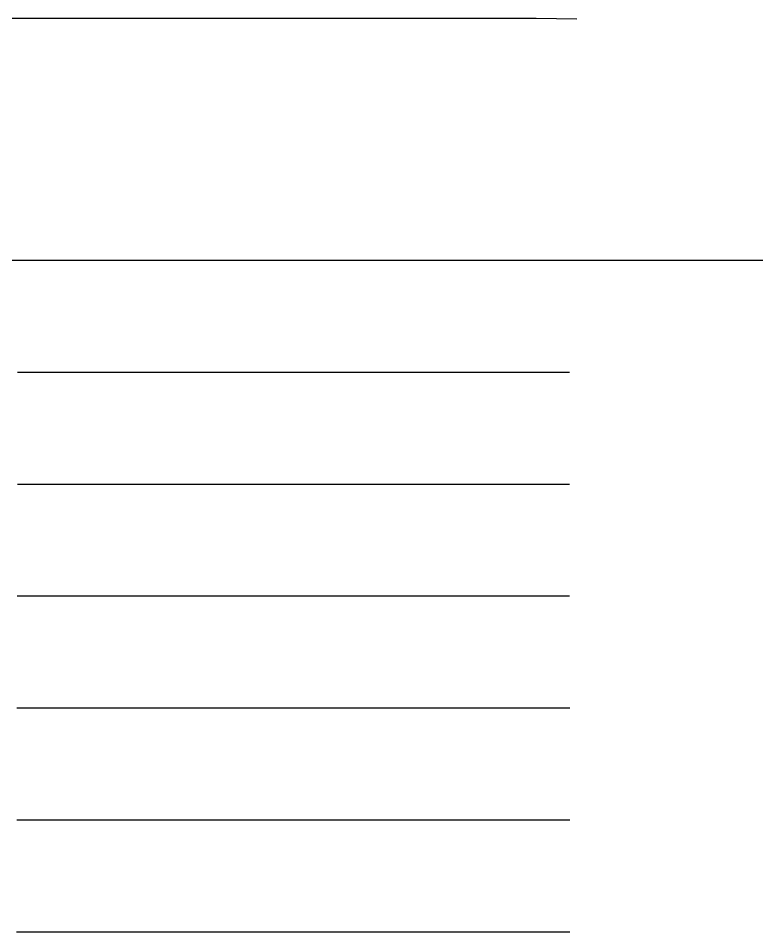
# Model space of a CAD drawing. Extents: x -0.49 to 6.91, y -0.57 to 8.11.
# Drawn here: x 3.457 to 6.911, y 0.54 to 4.776 of the extents above; entities that cross this region are included whole.
import ezdxf

# ---------------------------------------------------------------- set-up
doc = ezdxf.new("R2010")
doc.units = 0
for name, color, linetype in [('Grid', 7, 'CONTINUOUS'), ('split_lines', 7, 'CONTINUOUS'), ('split_lines_copy', 7, 'CONTINUOUS'), ('topo_grid', 7, 'CONTINUOUS'), ('white', 7, 'CONTINUOUS')]:
    doc.layers.add(name, color=color, linetype=linetype)

msp = doc.modelspace()

# ---------------------------------------------------------------- linework, layer by layer
at = {"layer": 'Grid', "color": 1}
msp.add_lwpolyline([(3.35688, 4.77554), (3.566202, 4.77554), (3.774995, 4.77554), (3.984315, 4.77554), (4.19311, 4.77554), (4.401376, 4.77554), (4.403492, 4.77554), (4.609653, 4.77554), (4.6144, 4.77554), (4.817921, 4.77554), (4.82372, 4.77554), (5.026187, 4.77554), (5.033569, 4.77554), (5.23498, 4.77554), (5.237626, 4.77554), (5.442201, 4.77554), (5.443259, 4.77554), (5.645198, 4.77554), (5.651524, 4.77554), (5.848718, 4.77554), (5.860318, 4.77554), (6.048022, 4.772894)], dxfattribs=at)
at = {"layer": 'split_lines', "color": 7}
msp.add_lwpolyline([(3.421028, 3.653521), (3.466709, 3.653521), (3.513043, 3.653521), (3.558724, 3.653521), (3.605064, 3.653521), (3.651398, 3.653521), (3.697079, 3.653521), (3.743414, 3.653521), (3.789095, 3.653521), (3.835434, 3.653521), (3.881116, 3.653521), (3.927449, 3.653521), (3.973784, 3.653521), (4.019465, 3.653521), (4.065803, 3.653521), (4.111486, 3.653521), (4.157819, 3.653521), (4.2035, 3.653521), (4.249835, 3.653521), (4.296175, 3.653521), (4.341856, 3.653521), (4.388189, 3.653521), (4.43387, 3.653521), (4.480205, 3.653521), (4.525891, 3.653521), (4.572225, 3.653521), (4.618559, 3.653521), (4.66424, 3.653521), (4.710574, 3.653521), (4.756261, 3.653521), (4.802594, 3.653521), (4.848277, 3.653521), (4.89461, 3.653521), (4.940943, 3.653521), (4.986631, 3.653521), (5.032964, 3.653521), (5.078646, 3.653521), (5.12498, 3.653521), (5.171314, 3.653521), (5.217001, 3.653521), (5.263334, 3.653521), (5.309015, 3.653521), (5.35535, 3.653521), (5.401031, 3.653521), (5.447371, 3.653521), (5.493052, 3.653521), (5.539385, 3.653521), (5.58572, 3.653521), (5.631401, 3.653521), (5.677735, 3.653521), (5.723422, 3.653521), (5.769755, 3.653521), (5.81609, 3.653521), (5.861772, 3.653521), (5.908105, 3.653521), (5.953792, 3.653521), (6.000126, 3.653521), (6.045807, 3.653521), (6.092141, 3.653521), (6.138481, 3.653521), (6.184162, 3.653521), (6.230496, 3.653521), (6.276177, 3.653521), (6.322511, 3.653521), (6.368198, 3.653521), (6.414532, 3.653521), (6.460865, 3.653521), (6.506547, 3.653521), (6.55288, 3.653521), (6.598563, 3.653521), (6.644902, 3.653521), (6.690584, 3.653521), (6.736917, 3.653521), (6.783252, 3.653521), (6.828933, 3.653521), (6.875271, 3.653521), (6.910512, 3.653521)], dxfattribs=at)
at = {"layer": 'split_lines_copy', "color": 7}
msp.add_lwpolyline([(3.421028, 3.653521), (3.466709, 3.653521), (3.513043, 3.653521), (3.558724, 3.653521), (3.605064, 3.653521), (3.651398, 3.653521), (3.697079, 3.653521), (3.743414, 3.653521), (3.789095, 3.653521), (3.835434, 3.653521), (3.881116, 3.653521), (3.927449, 3.653521), (3.973784, 3.653521), (4.019465, 3.653521), (4.065803, 3.653521), (4.111486, 3.653521), (4.157819, 3.653521), (4.2035, 3.653521), (4.249835, 3.653521), (4.296175, 3.653521), (4.341856, 3.653521), (4.388189, 3.653521), (4.43387, 3.653521), (4.480205, 3.653521), (4.525891, 3.653521), (4.572225, 3.653521), (4.618559, 3.653521), (4.66424, 3.653521), (4.710574, 3.653521), (4.756261, 3.653521), (4.802594, 3.653521), (4.848277, 3.653521), (4.89461, 3.653521), (4.940943, 3.653521), (4.986631, 3.653521), (5.032964, 3.653521), (5.078646, 3.653521), (5.12498, 3.653521), (5.171314, 3.653521), (5.217001, 3.653521), (5.263334, 3.653521), (5.309015, 3.653521), (5.35535, 3.653521), (5.401031, 3.653521), (5.447371, 3.653521), (5.493052, 3.653521), (5.539385, 3.653521), (5.58572, 3.653521), (5.631401, 3.653521), (5.677735, 3.653521), (5.723422, 3.653521), (5.769755, 3.653521), (5.81609, 3.653521), (5.861772, 3.653521), (5.908105, 3.653521), (5.953792, 3.653521), (6.000126, 3.653521), (6.045807, 3.653521), (6.092141, 3.653521), (6.138481, 3.653521), (6.184162, 3.653521), (6.230496, 3.653521), (6.276177, 3.653521), (6.322511, 3.653521), (6.368198, 3.653521), (6.414532, 3.653521), (6.460865, 3.653521), (6.506547, 3.653521), (6.55288, 3.653521), (6.598563, 3.653521), (6.644902, 3.653521), (6.690584, 3.653521), (6.736917, 3.653521), (6.783252, 3.653521), (6.828933, 3.653521), (6.875271, 3.653521), (6.910512, 3.653521)], dxfattribs=at)
at = {"layer": 'topo_grid', "color": 7}
for points in [[(3.455477, 3.653521), (3.492384, 3.653521), (3.529823, 3.653521), (3.56673, 3.653521), (3.604164, 3.653521), (3.641599, 3.653521), (3.678506, 3.653521), (3.715944, 3.653521), (3.752852, 3.653521), (3.790286, 3.653521), (3.827193, 3.653521), (3.864628, 3.653521), (3.902067, 3.653521), (3.938974, 3.653521), (3.976408, 3.653521), (4.013315, 3.653521), (4.05075, 3.653521), (4.087661, 3.653521), (4.125096, 3.653521), (4.16253, 3.653521), (4.199437, 3.653521), (4.236871, 3.653521), (4.273783, 3.653521), (4.311217, 3.653521), (4.348125, 3.653521), (4.385559, 3.653521), (4.422993, 3.653521), (4.459905, 3.653521), (4.497339, 3.653521), (4.534247, 3.653521), (4.571681, 3.653521), (4.609115, 3.653521), (4.646027, 3.653521), (4.683461, 3.653521), (4.720368, 3.653521), (4.757803, 3.653521), (4.79471, 3.653521), (4.832149, 3.653521), (4.869056, 3.653521), (4.90649, 3.653521), (4.943925, 3.653521), (4.980832, 3.653521), (5.018266, 3.653521), (5.055178, 3.653521), (5.092612, 3.653521), (5.130047, 3.653521), (5.166954, 3.653521), (5.204388, 3.653521), (5.2413, 3.653521), (5.278734, 3.653521), (5.315641, 3.653521), (5.353076, 3.653521), (5.390515, 3.653521), (5.427422, 3.653521), (5.464856, 3.653521), (5.501763, 3.653521), (5.539198, 3.653521), (5.576109, 3.653521), (5.613544, 3.653521), (5.650978, 3.653521), (5.687885, 3.653521), (5.725319, 3.653521), (5.762227, 3.653521), (5.799666, 3.653521), (5.836573, 3.653521), (5.874007, 3.653521), (5.911442, 3.653521), (5.948349, 3.653521), (5.985787, 3.653521), (6.014259, 3.653521)], [(3.454422, 3.134197), (3.491329, 3.134197), (3.528768, 3.134197), (3.566202, 3.134197), (3.60311, 3.134197), (3.640544, 3.134197), (3.677451, 3.134197), (3.71489, 3.134197), (3.751797, 3.134197), (3.789231, 3.134197), (3.826666, 3.134197), (3.863573, 3.134197), (3.901012, 3.134197), (3.937919, 3.134197), (3.975354, 3.134197), (4.012788, 3.134197), (4.049695, 3.134197), (4.087134, 3.134197), (4.124041, 3.134197), (4.161476, 3.134197), (4.198383, 3.134197), (4.235817, 3.134197), (4.273256, 3.134197), (4.310163, 3.134197), (4.347597, 3.134197), (4.384505, 3.134197), (4.421939, 3.134197), (4.458851, 3.134197), (4.496285, 3.134197), (4.533719, 3.134197), (4.570626, 3.134197), (4.608061, 3.134197), (4.644968, 3.134197), (4.682407, 3.134197), (4.719314, 3.134197), (4.756748, 3.134197), (4.794183, 3.134197), (4.831094, 3.134197), (4.868529, 3.134197), (4.905436, 3.134197), (4.94287, 3.134197), (4.979777, 3.134197), (5.017216, 3.134197), (5.054651, 3.134197), (5.091558, 3.134197), (5.128992, 3.134197), (5.165899, 3.134197), (5.203334, 3.134197), (5.240245, 3.134197), (5.27768, 3.134197), (5.315114, 3.134197), (5.352021, 3.134197), (5.389456, 3.134197), (5.426367, 3.134197), (5.463802, 3.134197), (5.500709, 3.134197), (5.538143, 3.134197), (5.575582, 3.134197), (5.612489, 3.134197), (5.649924, 3.134197), (5.686831, 3.134197), (5.724265, 3.134197), (5.761173, 3.134197), (5.798611, 3.134197), (5.836045, 3.134197), (5.872953, 3.134197), (5.910387, 3.134197), (5.947294, 3.134197), (5.984733, 3.134197), (6.014259, 3.134197)], [(3.453368, 2.615376), (3.490802, 2.615376), (3.527714, 2.615376), (3.565148, 2.615376), (3.602055, 2.615376), (3.639489, 2.615376), (3.676924, 2.615376), (3.713836, 2.615376), (3.75127, 2.615376), (3.788177, 2.615376), (3.825611, 2.615376), (3.862519, 2.615376), (3.899957, 2.615376), (3.937392, 2.615376), (3.974299, 2.615376), (4.011734, 2.615376), (4.048641, 2.615376), (4.086079, 2.615376), (4.122986, 2.615376), (4.160421, 2.615376), (4.197856, 2.615376), (4.234763, 2.615376), (4.272201, 2.615376), (4.309108, 2.615376), (4.346543, 2.615376), (4.38345, 2.615376), (4.420884, 2.615376), (4.458323, 2.615376), (4.495231, 2.615376), (4.532665, 2.615376), (4.569572, 2.615376), (4.607006, 2.615376), (4.643914, 2.615376), (4.681352, 2.615376), (4.718787, 2.615376), (4.755694, 2.615376), (4.793128, 2.615376), (4.83004, 2.615376), (4.867474, 2.615376), (4.904382, 2.615376), (4.941816, 2.615376), (4.97925, 2.615376), (5.016162, 2.615376), (5.053596, 2.615376), (5.090503, 2.615376), (5.127938, 2.615376), (5.164845, 2.615376), (5.202279, 2.615376), (5.239718, 2.615376), (5.276625, 2.615376), (5.31406, 2.615376), (5.350967, 2.615376), (5.388406, 2.615376), (5.42584, 2.615376), (5.462747, 2.615376), (5.500182, 2.615376), (5.537089, 2.615376), (5.574528, 2.615376), (5.611435, 2.615376), (5.648869, 2.615376), (5.686303, 2.615376), (5.723211, 2.615376), (5.760645, 2.615376), (5.797557, 2.615376), (5.834991, 2.615376), (5.871898, 2.615376), (5.909333, 2.615376), (5.946771, 2.615376), (5.983679, 2.615376), (6.014786, 2.615376)], [(3.452313, 2.096581), (3.489748, 2.096581), (3.526659, 2.096581), (3.564094, 2.096581), (3.601528, 2.096581), (3.638435, 2.096581), (3.675869, 2.096581), (3.712781, 2.096581), (3.750215, 2.096581), (3.787123, 2.096581), (3.824557, 2.096581), (3.861991, 2.096581), (3.898903, 2.096581), (3.936337, 2.096581), (3.973244, 2.096581), (4.010679, 2.096581), (4.047586, 2.096581), (4.085025, 2.096581), (4.122459, 2.096581), (4.159366, 2.096581), (4.196801, 2.096581), (4.233708, 2.096581), (4.271147, 2.096581), (4.308054, 2.096581), (4.345488, 2.096581), (4.382923, 2.096581), (4.41983, 2.096581), (4.457269, 2.096581), (4.494176, 2.096581), (4.53161, 2.096581), (4.568518, 2.096581), (4.605952, 2.096581), (4.643386, 2.096581), (4.680298, 2.096581), (4.717732, 2.096581), (4.754639, 2.096581), (4.792074, 2.096581), (4.828981, 2.096581), (4.86642, 2.096581), (4.903854, 2.096581), (4.940761, 2.096581), (4.978196, 2.096581), (5.015108, 2.096581), (5.052541, 2.096581), (5.089976, 2.096581), (5.126883, 2.096581), (5.164318, 2.096581), (5.201229, 2.096581), (5.238663, 2.096581), (5.275571, 2.096581), (5.313005, 2.096581), (5.35044, 2.096581), (5.387347, 2.096581), (5.424786, 2.096581), (5.461693, 2.096581), (5.499127, 2.096581), (5.536034, 2.096581), (5.573473, 2.096581), (5.610908, 2.096581), (5.647815, 2.096581), (5.685249, 2.096581), (5.722156, 2.096581), (5.759595, 2.096581), (5.796502, 2.096581), (5.833937, 2.096581), (5.871371, 2.096581), (5.908278, 2.096581), (5.945712, 2.096581), (5.982624, 2.096581), (6.014786, 2.096581)], [(3.451259, 1.57723), (3.488693, 1.57723), (3.526132, 1.57723), (3.563039, 1.57723), (3.600473, 1.57723), (3.637381, 1.57723), (3.674815, 1.57723), (3.711727, 1.57723), (3.749161, 1.57723), (3.786595, 1.57723), (3.823503, 1.57723), (3.860937, 1.57723), (3.897849, 1.57723), (3.935283, 1.57723), (3.972717, 1.57723), (4.009624, 1.57723), (4.047059, 1.57723), (4.08397, 1.57723), (4.121405, 1.57723), (4.158312, 1.57723), (4.195746, 1.57723), (4.233181, 1.57723), (4.270092, 1.57723), (4.307527, 1.57723), (4.344434, 1.57723), (4.381868, 1.57723), (4.418775, 1.57723), (4.456214, 1.57723), (4.493121, 1.57723), (4.530556, 1.57723), (4.56799, 1.57723), (4.604898, 1.57723), (4.642332, 1.57723), (4.679243, 1.57723), (4.716678, 1.57723), (4.754112, 1.57723), (4.791019, 1.57723), (4.828458, 1.57723), (4.865365, 1.57723), (4.9028, 1.57723), (4.939707, 1.57723), (4.977141, 1.57723), (5.01458, 1.57723), (5.051487, 1.57723), (5.088921, 1.57723), (5.125829, 1.57723), (5.163263, 1.57723), (5.200175, 1.57723), (5.237609, 1.57723), (5.275043, 1.57723), (5.311951, 1.57723), (5.349385, 1.57723), (5.386292, 1.57723), (5.423731, 1.57723), (5.460638, 1.57723), (5.498073, 1.57723), (5.535507, 1.57723), (5.572418, 1.57723), (5.609853, 1.57723), (5.64676, 1.57723), (5.684195, 1.57723), (5.721102, 1.57723), (5.75854, 1.57723), (5.795975, 1.57723), (5.832882, 1.57723), (5.870317, 1.57723), (5.907224, 1.57723), (5.944658, 1.57723), (5.982097, 1.57723), (6.015313, 1.57723)], [(3.450731, 1.058409), (3.487639, 1.058409), (3.525077, 1.058409), (3.561984, 1.058409), (3.599419, 1.058409), (3.636326, 1.058409), (3.673761, 1.058409), (3.711199, 1.058409), (3.748107, 1.058409), (3.785541, 1.058409), (3.822448, 1.058409), (3.859882, 1.058409), (3.897321, 1.058409), (3.934228, 1.058409), (3.971663, 1.058409), (4.00857, 1.058409), (4.046004, 1.058409), (4.082916, 1.058409), (4.12035, 1.058409), (4.157785, 1.058409), (4.194692, 1.058409), (4.232126, 1.058409), (4.269033, 1.058409), (4.306472, 1.058409), (4.343379, 1.058409), (4.380814, 1.058409), (4.418248, 1.058409), (4.455159, 1.058409), (4.492594, 1.058409), (4.529501, 1.058409), (4.566936, 1.058409), (4.603843, 1.058409), (4.641282, 1.058409), (4.678716, 1.058409), (4.715623, 1.058409), (4.753058, 1.058409), (4.789965, 1.058409), (4.827404, 1.058409), (4.864311, 1.058409), (4.901745, 1.058409), (4.939179, 1.058409), (4.976087, 1.058409), (5.013526, 1.058409), (5.050433, 1.058409), (5.087867, 1.058409), (5.124774, 1.058409), (5.162208, 1.058409), (5.199647, 1.058409), (5.236555, 1.058409), (5.273989, 1.058409), (5.310896, 1.058409), (5.348331, 1.058409), (5.385769, 1.058409), (5.422676, 1.058409), (5.460111, 1.058409), (5.497018, 1.058409), (5.534453, 1.058409), (5.571364, 1.058409), (5.608798, 1.058409), (5.646233, 1.058409), (5.68314, 1.058409), (5.720575, 1.058409), (5.757482, 1.058409), (5.79492, 1.058409), (5.831827, 1.058409), (5.869262, 1.058409), (5.906696, 1.058409), (5.943608, 1.058409), (5.981043, 1.058409), (6.01584, 1.058409)], [(3.449677, 0.539614), (3.486584, 0.539614), (3.524023, 0.539614), (3.561457, 0.539614), (3.598364, 0.539614), (3.635799, 0.539614), (3.672706, 0.539614), (3.710145, 0.539614), (3.747052, 0.539614), (3.784486, 0.539614), (3.821921, 0.539614), (3.858828, 0.539614), (3.896267, 0.539614), (3.933174, 0.539614), (3.970608, 0.539614), (4.007515, 0.539614), (4.04495, 0.539614), (4.082389, 0.539614), (4.119296, 0.539614), (4.15673, 0.539614), (4.193637, 0.539614), (4.231072, 0.539614), (4.267984, 0.539614), (4.305418, 0.539614), (4.342852, 0.539614), (4.379759, 0.539614), (4.417194, 0.539614), (4.454105, 0.539614), (4.491539, 0.539614), (4.528974, 0.539614), (4.565881, 0.539614), (4.603316, 0.539614), (4.640227, 0.539614), (4.677662, 0.539614), (4.714569, 0.539614), (4.752003, 0.539614), (4.789438, 0.539614), (4.826349, 0.539614), (4.863784, 0.539614), (4.900691, 0.539614), (4.938125, 0.539614), (4.975032, 0.539614), (5.012471, 0.539614), (5.049905, 0.539614), (5.086813, 0.539614), (5.124247, 0.539614), (5.161154, 0.539614), (5.198593, 0.539614), (5.2355, 0.539614), (5.272934, 0.539614), (5.310369, 0.539614), (5.347276, 0.539614), (5.384715, 0.539614), (5.421622, 0.539614), (5.459056, 0.539614), (5.495964, 0.539614), (5.533398, 0.539614), (5.570837, 0.539614), (5.607744, 0.539614), (5.645178, 0.539614), (5.682085, 0.539614), (5.71952, 0.539614), (5.756432, 0.539614), (5.793866, 0.539614), (5.8313, 0.539614), (5.868207, 0.539614), (5.905642, 0.539614), (5.942553, 0.539614), (5.979988, 0.539614), (6.01584, 0.539614)]]:
    msp.add_lwpolyline(points, dxfattribs=at)
at = {"layer": 'white', "color": 7}
msp.add_lwpolyline([(6.014246, 3.653416)], close=True, dxfattribs=at)

doc.saveas('drawing.dxf')
